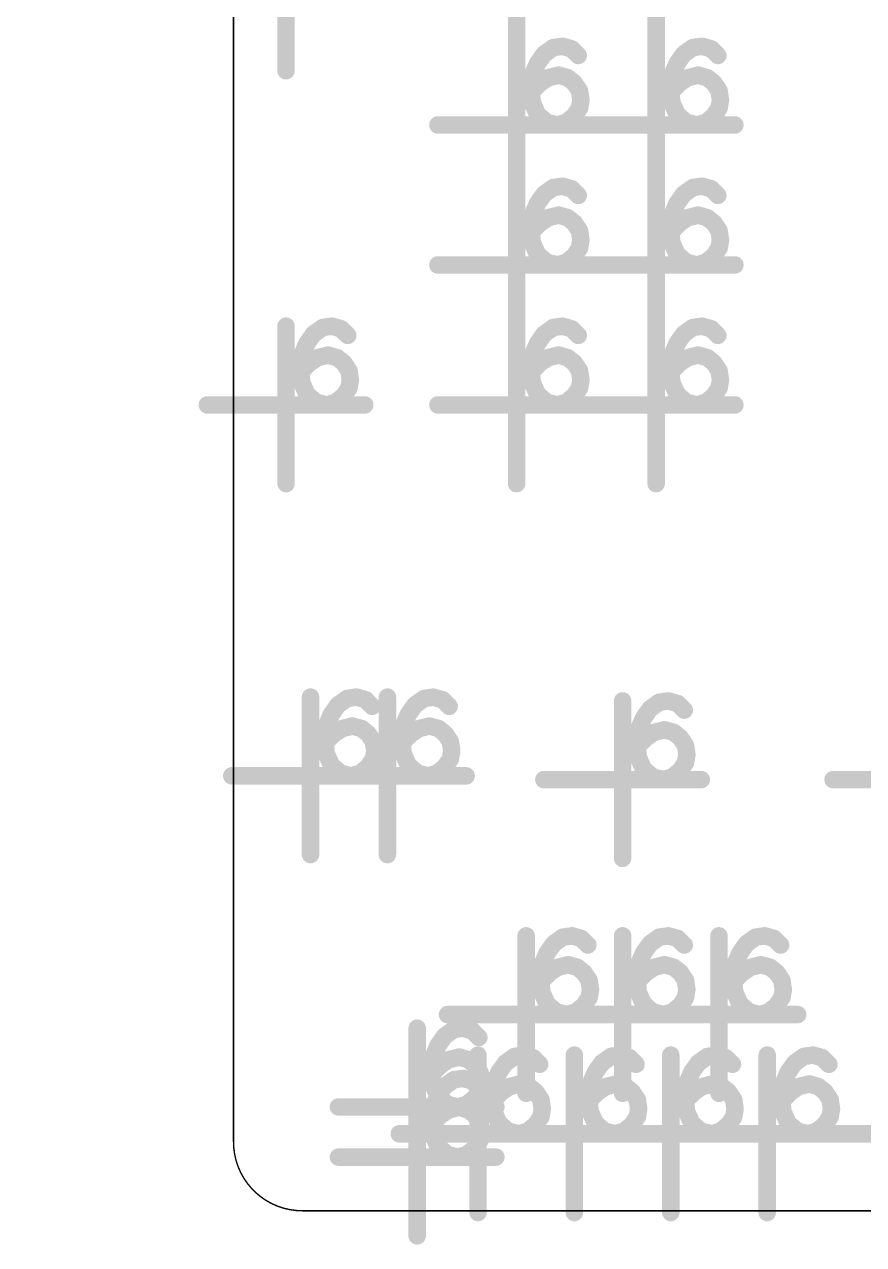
# Model space of a CAD drawing. Header units: millimetres. Extents: x 3362 to 3827, y -139 to 191.
# Drawn here: x 3577.8 to 3583.9, y 64.53 to 73.39 of the extents above; entities that cross this region are included whole.
import ezdxf

# ---------------------------------------------------------------- set-up
doc = ezdxf.new("R2010")
doc.units = ezdxf.units.MM
doc.header["$LTSCALE"] = 23.1
doc.layers.get('0').update_dxf_attribs({"linetype": 'CONTINUOUS'})

# ---------------------------------------------------------------- blocks, each defined once
blk = doc.blocks.new('PAD_R1')
at = {"const_width": 0.5}
blk.add_lwpolyline([(0.25, 0, 1), (-0.25, 0, 1)], format="xyb", close=True, dxfattribs=at)

msp = doc.modelspace()

# ---------------------------------------------------------------- linework, layer by layer
at = {"const_width": 0.0102}
msp.add_lwpolyline([(3577.0105, 90.0956, 0.414218), (3576.5104, 89.5955), (3576.5104, 83.9473, 0.170767), (3576.7306, 83.3212), (3579.3204, 80.0954), (3579.3204, 65.2755, 0.414365), (3579.8205, 64.7756), (3589.0204, 64.7756, 0.414366), (3589.5205, 65.2755), (3589.5205, 78.0886, 0.266384), (3590.0153, 78.9516), (3590.0153, 84.0885, 0.414215), (3589.0153, 85.0885), (3586.7105, 85.0885), (3586.7105, 89.5955, 0.414219), (3586.2104, 90.0956)], format="xyb", close=True, dxfattribs=at)
for points, const_width in [([(3579.7017, 74.1942), (3579.7017, 73.0512)], 0.127), ([(3581.3758, 74.245), (3581.3758, 73.102)], 0.127), ([(3582.3892, 74.245), (3582.3892, 73.102)], 0.127), ([(3581.3758, 73.229), (3581.3758, 72.086)], 0.127), ([(3581.5721, 73.2474), (3581.646, 73.1441)], 0.0821), ([(3581.6669, 73.2872), (3581.6846, 73.1614)], 0.0672), ([(3581.7598, 73.2806), (3581.725, 73.1584)], 0.0695), ([(3581.8446, 73.231), (3581.7548, 73.1412)], 0.0675), ([(3582.3892, 73.229), (3582.3892, 72.086)], 0.127), ([(3582.5856, 73.2474), (3582.6595, 73.1441)], 0.0821), ([(3582.6803, 73.2872), (3582.6981, 73.1614)], 0.0672), ([(3582.7733, 73.2806), (3582.7385, 73.1584)], 0.0695), ([(3582.8581, 73.231), (3582.7683, 73.1412)], 0.0675), ([(3581.5002, 73.1755), (3581.6036, 73.1017)], 0.0818), ([(3582.5137, 73.1755), (3582.6171, 73.1017)], 0.0818), ([(3581.4555, 73.097), (3581.5722, 73.0468)], 0.0727), ([(3581.6271, 73.0715), (3581.6579, 72.9483)], 0.0785), ([(3581.7314, 73.071), (3581.6966, 72.9489)], 0.0695), ([(3582.4689, 73.097), (3582.5856, 73.0468)], 0.0727), ([(3582.6405, 73.0715), (3582.6713, 72.9483)], 0.0785), ([(3582.7448, 73.071), (3582.71, 72.9489)], 0.0695), ([(3581.4234, 72.9615), (3581.5489, 72.9422)], 0.0754), ([(3581.431, 73.0109), (3581.5565, 72.9916)], 0.0754), ([(3581.4689, 72.9738), (3581.5587, 72.884)], 0.0945), ([(3581.5406, 73.0342), (3581.611, 72.9285)], 0.0687), ([(3581.8108, 73.0309), (3581.7314, 72.9318)], 0.0609), ([(3581.8668, 72.969), (3581.7611, 72.8985)], 0.0687), ([(3582.4368, 72.9615), (3582.5624, 72.9422)], 0.0754), ([(3582.4444, 73.0109), (3582.57, 72.9916)], 0.0754), ([(3582.4824, 72.9738), (3582.5722, 72.884)], 0.0945), ([(3582.554, 73.0342), (3582.6245, 72.9285)], 0.0687), ([(3582.8243, 73.0309), (3582.7448, 72.9318)], 0.0609), ([(3582.8802, 72.969), (3582.7745, 72.8985)], 0.0687), ([(3581.4221, 72.8607), (3581.5484, 72.8735)], 0.0955), ([(3581.9006, 72.8808), (3581.7749, 72.8627)], 0.0675), ([(3582.4355, 72.8607), (3582.5619, 72.8735)], 0.0955), ([(3582.9141, 72.8808), (3582.7884, 72.8627)], 0.0675), ([(3581.4511, 72.7509), (3581.5672, 72.8024)], 0.0939), ([(3581.8668, 72.7174), (3581.7611, 72.7879)], 0.0687), ([(3581.9004, 72.7992), (3581.7752, 72.8204)], 0.058), ([(3582.4645, 72.7509), (3582.5806, 72.8024)], 0.0939), ([(3582.8802, 72.7174), (3582.7745, 72.7879)], 0.0687), ([(3582.9139, 72.7992), (3582.7886, 72.8204)], 0.058), ([(3581.9473, 72.6575), (3580.8043, 72.6575)], 0.127), ([(3581.5203, 72.6569), (3581.6029, 72.7534)], 0.0879), ([(3581.6177, 72.6054), (3581.6485, 72.7286)], 0.0785), ([(3581.7219, 72.606), (3581.687, 72.7281)], 0.0692), ([(3581.8069, 72.6515), (3581.7257, 72.7492)], 0.0743), ([(3582.9607, 72.6575), (3581.8177, 72.6575)], 0.127), ([(3582.5337, 72.6569), (3582.6163, 72.7534)], 0.0879), ([(3582.6311, 72.6054), (3582.6619, 72.7286)], 0.0785), ([(3582.7354, 72.606), (3582.7004, 72.7281)], 0.0692), ([(3582.8203, 72.6515), (3582.7392, 72.7492)], 0.0743), ([(3581.3758, 72.213), (3581.3758, 71.07)], 0.127), ([(3581.6669, 72.2712), (3581.6846, 72.1454)], 0.0672), ([(3581.7598, 72.2646), (3581.725, 72.1424)], 0.0695), ([(3582.3892, 72.213), (3582.3892, 71.07)], 0.127), ([(3582.6803, 72.2712), (3582.6981, 72.1454)], 0.0672), ([(3582.7733, 72.2646), (3582.7385, 72.1424)], 0.0695), ([(3581.5002, 72.1595), (3581.6036, 72.0857)], 0.0818), ([(3581.5721, 72.2314), (3581.646, 72.1281)], 0.0821), ([(3581.8446, 72.215), (3581.7548, 72.1252)], 0.0675), ([(3582.5137, 72.1595), (3582.6171, 72.0857)], 0.0818), ([(3582.5856, 72.2314), (3582.6595, 72.1281)], 0.0821), ([(3582.8581, 72.215), (3582.7683, 72.1252)], 0.0675), ([(3581.4555, 72.081), (3581.5722, 72.0308)], 0.0727), ([(3582.4689, 72.081), (3582.5856, 72.0308)], 0.0727), ([(3581.431, 71.9949), (3581.5565, 71.9756)], 0.0754), ([(3581.5406, 72.0182), (3581.611, 71.9125)], 0.0687), ([(3581.6271, 72.0555), (3581.6579, 71.9323)], 0.0785), ([(3581.7314, 72.055), (3581.6966, 71.9329)], 0.0695), ([(3581.8108, 72.0149), (3581.7314, 71.9158)], 0.0609), ([(3582.4444, 71.9949), (3582.57, 71.9756)], 0.0754), ([(3582.554, 72.0182), (3582.6245, 71.9125)], 0.0687), ([(3582.6405, 72.0555), (3582.6713, 71.9323)], 0.0785), ([(3582.7448, 72.055), (3582.71, 71.9329)], 0.0695), ([(3582.8243, 72.0149), (3582.7448, 71.9158)], 0.0609), ([(3581.4234, 71.9455), (3581.5489, 71.9262)], 0.0754), ([(3581.4689, 71.9578), (3581.5587, 71.868)], 0.0945), ([(3581.8668, 71.953), (3581.7611, 71.8825)], 0.0687), ([(3582.4368, 71.9455), (3582.5624, 71.9262)], 0.0754), ([(3582.4824, 71.9578), (3582.5722, 71.868)], 0.0945), ([(3582.8802, 71.953), (3582.7745, 71.8825)], 0.0687), ([(3581.4221, 71.8447), (3581.5484, 71.8575)], 0.0955), ([(3581.9006, 71.8648), (3581.7749, 71.8467)], 0.0675), ([(3582.4355, 71.8447), (3582.5619, 71.8575)], 0.0955), ([(3582.9141, 71.8648), (3582.7884, 71.8467)], 0.0675), ([(3581.4511, 71.7349), (3581.5672, 71.7864)], 0.0939), ([(3581.5203, 71.6409), (3581.6029, 71.7374)], 0.0879), ([(3581.6177, 71.5894), (3581.6485, 71.7126)], 0.0785), ([(3581.7219, 71.59), (3581.687, 71.7121)], 0.0692), ([(3581.8069, 71.6355), (3581.7257, 71.7332)], 0.0743), ([(3581.8668, 71.7014), (3581.7611, 71.7719)], 0.0687), ([(3581.9004, 71.7832), (3581.7752, 71.8044)], 0.058), ([(3582.4645, 71.7349), (3582.5806, 71.7864)], 0.0939), ([(3582.5337, 71.6409), (3582.6163, 71.7374)], 0.0879), ([(3582.6311, 71.5894), (3582.6619, 71.7126)], 0.0785), ([(3582.7354, 71.59), (3582.7004, 71.7121)], 0.0692), ([(3582.8203, 71.6355), (3582.7392, 71.7332)], 0.0743), ([(3582.8802, 71.7014), (3582.7745, 71.7719)], 0.0687), ([(3582.9139, 71.7832), (3582.7886, 71.8044)], 0.058), ([(3581.9473, 71.6415), (3580.8043, 71.6415)], 0.127), ([(3582.9607, 71.6415), (3581.8177, 71.6415)], 0.127), ([(3579.7017, 71.197), (3579.7017, 70.054)], 0.127), ([(3579.898, 71.2154), (3579.9719, 71.1121)], 0.0821), ([(3579.9927, 71.2552), (3580.0105, 71.1294)], 0.0672), ([(3580.0857, 71.2486), (3580.0509, 71.1264)], 0.0695), ([(3580.1705, 71.199), (3580.0807, 71.1092)], 0.0675), ([(3581.3758, 71.197), (3581.3758, 70.054)], 0.127), ([(3581.5721, 71.2154), (3581.646, 71.1121)], 0.0821), ([(3581.6669, 71.2552), (3581.6846, 71.1294)], 0.0672), ([(3581.7598, 71.2486), (3581.725, 71.1264)], 0.0695), ([(3581.8446, 71.199), (3581.7548, 71.1092)], 0.0675), ([(3582.3892, 71.197), (3582.3892, 70.054)], 0.127), ([(3582.5856, 71.2154), (3582.6595, 71.1121)], 0.0821), ([(3582.6803, 71.2552), (3582.6981, 71.1294)], 0.0672), ([(3582.7733, 71.2486), (3582.7385, 71.1264)], 0.0695), ([(3582.8581, 71.199), (3582.7683, 71.1092)], 0.0675), ([(3579.8261, 71.1435), (3579.9295, 71.0697)], 0.0818), ([(3581.5002, 71.1435), (3581.6036, 71.0697)], 0.0818), ([(3582.5137, 71.1435), (3582.6171, 71.0697)], 0.0818), ([(3579.7814, 71.065), (3579.8981, 71.0148)], 0.0727), ([(3579.8665, 71.0022), (3579.9369, 70.8965)], 0.0687), ([(3579.953, 71.0395), (3579.9838, 70.9163)], 0.0785), ([(3580.0573, 71.039), (3580.0224, 70.9169)], 0.0695), ([(3581.4555, 71.065), (3581.5722, 71.0148)], 0.0727), ([(3581.5406, 71.0022), (3581.611, 70.8965)], 0.0687), ([(3581.6271, 71.0395), (3581.6579, 70.9163)], 0.0785), ([(3581.7314, 71.039), (3581.6966, 70.9169)], 0.0695), ([(3582.4689, 71.065), (3582.5856, 71.0148)], 0.0727), ([(3582.554, 71.0022), (3582.6245, 70.8965)], 0.0687), ([(3582.6405, 71.0395), (3582.6713, 70.9163)], 0.0785), ([(3582.7448, 71.039), (3582.71, 70.9169)], 0.0695), ([(3579.7493, 70.9295), (3579.8748, 70.9102)], 0.0754), ([(3579.7569, 70.9789), (3579.8824, 70.9596)], 0.0754), ([(3579.7948, 70.9418), (3579.8846, 70.852)], 0.0945), ([(3580.1367, 70.9989), (3580.0573, 70.8998)], 0.0609), ([(3580.1926, 70.937), (3580.087, 70.8665)], 0.0687), ([(3581.4234, 70.9295), (3581.5489, 70.9102)], 0.0754), ([(3581.431, 70.9789), (3581.5565, 70.9596)], 0.0754), ([(3581.4689, 70.9418), (3581.5587, 70.852)], 0.0945), ([(3581.8108, 70.9989), (3581.7314, 70.8998)], 0.0609), ([(3581.8668, 70.937), (3581.7611, 70.8665)], 0.0687), ([(3582.4368, 70.9295), (3582.5624, 70.9102)], 0.0754), ([(3582.4444, 70.9789), (3582.57, 70.9596)], 0.0754), ([(3582.4824, 70.9418), (3582.5722, 70.852)], 0.0945), ([(3582.8243, 70.9989), (3582.7448, 70.8998)], 0.0609), ([(3582.8802, 70.937), (3582.7745, 70.8665)], 0.0687), ([(3579.748, 70.8287), (3579.8743, 70.8415)], 0.0955), ([(3580.2265, 70.8488), (3580.1008, 70.8307)], 0.0675), ([(3581.4221, 70.8287), (3581.5484, 70.8415)], 0.0955), ([(3581.9006, 70.8488), (3581.7749, 70.8307)], 0.0675), ([(3582.4355, 70.8287), (3582.5619, 70.8415)], 0.0955), ([(3582.9141, 70.8488), (3582.7884, 70.8307)], 0.0675), ([(3579.777, 70.7189), (3579.893, 70.7704)], 0.0939), ([(3580.1926, 70.6854), (3580.087, 70.7559)], 0.0687), ([(3580.2263, 70.7672), (3580.1011, 70.7884)], 0.058), ([(3581.4511, 70.7189), (3581.5672, 70.7704)], 0.0939), ([(3581.8668, 70.6854), (3581.7611, 70.7559)], 0.0687), ([(3581.9004, 70.7672), (3581.7752, 70.7884)], 0.058), ([(3582.4645, 70.7189), (3582.5806, 70.7704)], 0.0939), ([(3582.8802, 70.6854), (3582.7745, 70.7559)], 0.0687), ([(3582.9139, 70.7672), (3582.7886, 70.7884)], 0.058), ([(3580.2732, 70.6255), (3579.1302, 70.6255)], 0.127), ([(3579.8462, 70.6249), (3579.9287, 70.7214)], 0.0879), ([(3579.9436, 70.5734), (3579.9744, 70.6966)], 0.0785), ([(3580.0478, 70.574), (3580.0129, 70.6961)], 0.0692), ([(3580.1328, 70.6195), (3580.0516, 70.7172)], 0.0743), ([(3581.9473, 70.6255), (3580.8043, 70.6255)], 0.127), ([(3581.5203, 70.6249), (3581.6029, 70.7214)], 0.0879), ([(3581.6177, 70.5734), (3581.6485, 70.6966)], 0.0785), ([(3581.7219, 70.574), (3581.687, 70.6961)], 0.0692), ([(3581.8069, 70.6195), (3581.7257, 70.7172)], 0.0743), ([(3582.9607, 70.6255), (3581.8177, 70.6255)], 0.127), ([(3582.5337, 70.6249), (3582.6163, 70.7214)], 0.0879), ([(3582.6311, 70.5734), (3582.6619, 70.6966)], 0.0785), ([(3582.7354, 70.574), (3582.7004, 70.6961)], 0.0692), ([(3582.8203, 70.6195), (3582.7392, 70.7172)], 0.0743), ([(3579.8792, 68.5044), (3579.8792, 67.3614)], 0.127), ([(3580.0756, 68.5228), (3580.1494, 68.4194)], 0.0821), ([(3580.1703, 68.5625), (3580.1881, 68.4368)], 0.0672), ([(3580.2633, 68.5559), (3580.2284, 68.4338)], 0.0695), ([(3580.438, 68.5044), (3580.438, 67.3614)], 0.127), ([(3580.6344, 68.5228), (3580.7082, 68.4194)], 0.0821), ([(3580.7291, 68.5625), (3580.7469, 68.4368)], 0.0672), ([(3580.8221, 68.5559), (3580.7872, 68.4338)], 0.0695), ([(3582.4365, 68.5351), (3582.4542, 68.4094)], 0.0672), ([(3582.5295, 68.5285), (3582.4946, 68.4063)], 0.0695), ([(3580.0037, 68.4508), (3580.107, 68.3771)], 0.0818), ([(3580.348, 68.5063), (3580.2582, 68.4165)], 0.0675), ([(3580.5625, 68.4508), (3580.6658, 68.3771)], 0.0818), ([(3580.9068, 68.5063), (3580.817, 68.4165)], 0.0675), ([(3582.1454, 68.4769), (3582.1454, 67.3339)], 0.127), ([(3582.3418, 68.4953), (3582.4156, 68.392)], 0.0821), ([(3582.6142, 68.4789), (3582.5244, 68.3891)], 0.0675), ([(3579.9589, 68.3723), (3580.0756, 68.3222)], 0.0727), ([(3580.1305, 68.3469), (3580.1613, 68.2237)], 0.0785), ([(3580.2348, 68.3464), (3580.2, 68.2242)], 0.0695), ([(3580.5177, 68.3723), (3580.6344, 68.3222)], 0.0727), ([(3580.6893, 68.3469), (3580.7201, 68.2237)], 0.0785), ([(3580.7936, 68.3464), (3580.7588, 68.2242)], 0.0695), ([(3582.2251, 68.3449), (3582.3418, 68.2948)], 0.0727), ([(3582.2699, 68.4234), (3582.3732, 68.3496)], 0.0818), ([(3579.9344, 68.2862), (3580.0599, 68.2669)], 0.0754), ([(3579.9724, 68.2492), (3580.0621, 68.1594)], 0.0945), ([(3580.044, 68.3095), (3580.1144, 68.2039)], 0.0687), ([(3580.3143, 68.3062), (3580.2348, 68.2072)], 0.0609), ([(3580.4932, 68.2862), (3580.6187, 68.2669)], 0.0754), ([(3580.5312, 68.2492), (3580.6209, 68.1594)], 0.0945), ([(3580.6028, 68.3095), (3580.6732, 68.2039)], 0.0687), ([(3580.8731, 68.3062), (3580.7936, 68.2072)], 0.0609), ([(3582.2006, 68.2588), (3582.3261, 68.2395)], 0.0754), ([(3582.3102, 68.2821), (3582.3806, 68.1764)], 0.0687), ([(3582.3967, 68.3195), (3582.4275, 68.1963)], 0.0785), ([(3582.501, 68.3189), (3582.4662, 68.1968)], 0.0695), ([(3582.5805, 68.2788), (3582.501, 68.1798)], 0.0609), ([(3579.9268, 68.2368), (3580.0523, 68.2175)], 0.0754), ([(3580.3702, 68.2443), (3580.2645, 68.1739)], 0.0687), ([(3580.4856, 68.2368), (3580.6111, 68.2175)], 0.0754), ([(3580.929, 68.2443), (3580.8233, 68.1739)], 0.0687), ([(3582.193, 68.2094), (3582.3185, 68.1901)], 0.0754), ([(3582.2385, 68.2217), (3582.3283, 68.1319)], 0.0945), ([(3582.6364, 68.2169), (3582.5307, 68.1464)], 0.0687), ([(3579.9255, 68.136), (3580.0518, 68.1488)], 0.0955), ([(3579.9545, 68.0262), (3580.0706, 68.0777)], 0.0939), ([(3580.4041, 68.1562), (3580.2784, 68.138)], 0.0675), ([(3580.4038, 68.0746), (3580.2786, 68.0957)], 0.058), ([(3580.4843, 68.136), (3580.6106, 68.1488)], 0.0955), ([(3580.5133, 68.0262), (3580.6294, 68.0777)], 0.0939), ([(3580.9629, 68.1562), (3580.8372, 68.138)], 0.0675), ([(3580.9626, 68.0746), (3580.8374, 68.0957)], 0.058), ([(3582.1917, 68.1086), (3582.318, 68.1214)], 0.0955), ([(3582.6703, 68.1288), (3582.5446, 68.1106)], 0.0675), ([(3580.0237, 67.9322), (3580.1063, 68.0287)], 0.0879), ([(3580.1211, 67.8808), (3580.1519, 68.004)], 0.0785), ([(3580.2254, 67.8814), (3580.1904, 68.0034)], 0.0692), ([(3580.3103, 67.9268), (3580.2291, 68.0245)], 0.0743), ([(3580.3702, 67.9928), (3580.2645, 68.0632)], 0.0687), ([(3580.5825, 67.9322), (3580.6651, 68.0287)], 0.0879), ([(3580.6799, 67.8808), (3580.7107, 68.004)], 0.0785), ([(3580.7842, 67.8814), (3580.7492, 68.0034)], 0.0692), ([(3580.8691, 67.9268), (3580.7879, 68.0245)], 0.0743), ([(3580.929, 67.9928), (3580.8233, 68.0632)], 0.0687), ([(3582.2207, 67.9988), (3582.3368, 68.0503)], 0.0939), ([(3582.2899, 67.9048), (3582.3725, 68.0013)], 0.0879), ([(3582.5765, 67.8994), (3582.4953, 67.9971)], 0.0743), ([(3582.6364, 67.9653), (3582.5307, 68.0358)], 0.0687), ([(3582.67, 68.0471), (3582.5448, 68.0683)], 0.058), ([(3580.4507, 67.9329), (3579.3077, 67.9329)], 0.127), ([(3581.0095, 67.9329), (3579.8665, 67.9329)], 0.127), ([(3582.7169, 67.9054), (3581.5739, 67.9054)], 0.127), ([(3582.3873, 67.8534), (3582.4181, 67.9766)], 0.0785), ([(3582.4915, 67.8539), (3582.4566, 67.976)], 0.0692), ([(3584.817, 67.9054), (3583.674, 67.9054)], 0.127), ([(3581.4454, 66.7716), (3581.4454, 65.6286)], 0.127), ([(3581.6417, 66.79), (3581.7156, 66.6866)], 0.0821), ([(3581.7365, 66.8298), (3581.7542, 66.704)], 0.0672), ([(3581.8294, 66.8231), (3581.7946, 66.701)], 0.0695), ([(3581.9142, 66.7736), (3581.8244, 66.6837)], 0.0675), ([(3582.1454, 66.7716), (3582.1454, 65.6286)], 0.127), ([(3582.3418, 66.79), (3582.4156, 66.6866)], 0.0821), ([(3582.4365, 66.8298), (3582.4542, 66.704)], 0.0672), ([(3582.5295, 66.8231), (3582.4946, 66.701)], 0.0695), ([(3582.6142, 66.7736), (3582.5244, 66.6837)], 0.0675), ([(3582.8454, 66.7716), (3582.8454, 65.6286)], 0.127), ([(3583.0418, 66.79), (3583.1156, 66.6866)], 0.0821), ([(3583.1365, 66.8298), (3583.1543, 66.704)], 0.0672), ([(3583.2295, 66.8231), (3583.1946, 66.701)], 0.0695), ([(3583.3142, 66.7736), (3583.2244, 66.6837)], 0.0675), ([(3581.5698, 66.718), (3581.6732, 66.6443)], 0.0818), ([(3582.2699, 66.718), (3582.3732, 66.6443)], 0.0818), ([(3582.9699, 66.718), (3583.0732, 66.6443)], 0.0818), ([(3581.5251, 66.6396), (3581.6418, 66.5894)], 0.0727), ([(3581.6102, 66.5768), (3581.6806, 66.4711)], 0.0687), ([(3581.6967, 66.6141), (3581.7275, 66.4909)], 0.0785), ([(3581.801, 66.6136), (3581.7661, 66.4914)], 0.0695), ([(3582.2251, 66.6396), (3582.3418, 66.5894)], 0.0727), ([(3582.3102, 66.5768), (3582.3806, 66.4711)], 0.0687), ([(3582.3967, 66.6141), (3582.4275, 66.4909)], 0.0785), ([(3582.501, 66.6136), (3582.4662, 66.4914)], 0.0695), ([(3582.9251, 66.6396), (3583.0418, 66.5894)], 0.0727), ([(3583.0102, 66.5768), (3583.0807, 66.4711)], 0.0687), ([(3583.0967, 66.6141), (3583.1275, 66.4909)], 0.0785), ([(3583.201, 66.6136), (3583.1662, 66.4914)], 0.0695), ([(3581.493, 66.504), (3581.6185, 66.4847)], 0.0754), ([(3581.5006, 66.5535), (3581.6261, 66.5342)], 0.0754), ([(3581.5385, 66.5164), (3581.6283, 66.4266)], 0.0945), ([(3581.8804, 66.5735), (3581.801, 66.4744)], 0.0609), ([(3581.9363, 66.5115), (3581.8307, 66.4411)], 0.0687), ([(3582.193, 66.504), (3582.3185, 66.4847)], 0.0754), ([(3582.2006, 66.5535), (3582.3261, 66.5342)], 0.0754), ([(3582.2385, 66.5164), (3582.3283, 66.4266)], 0.0945), ([(3582.5805, 66.5735), (3582.501, 66.4744)], 0.0609), ([(3582.6364, 66.5115), (3582.5307, 66.4411)], 0.0687), ([(3582.893, 66.504), (3583.0186, 66.4847)], 0.0754), ([(3582.9006, 66.5535), (3583.0262, 66.5342)], 0.0754), ([(3582.9386, 66.5164), (3583.0284, 66.4266)], 0.0945), ([(3583.2805, 66.5735), (3583.201, 66.4744)], 0.0609), ([(3583.3364, 66.5115), (3583.2307, 66.4411)], 0.0687), ([(3581.4917, 66.4032), (3581.618, 66.416)], 0.0955), ([(3581.9702, 66.4234), (3581.8445, 66.4052)], 0.0675), ([(3582.1917, 66.4032), (3582.318, 66.416)], 0.0955), ([(3582.6703, 66.4234), (3582.5446, 66.4052)], 0.0675), ([(3582.8917, 66.4032), (3583.0181, 66.416)], 0.0955), ([(3583.3703, 66.4234), (3583.2446, 66.4052)], 0.0675), ([(3581.5207, 66.2934), (3581.6368, 66.345)], 0.0939), ([(3581.9363, 66.26), (3581.8307, 66.3304)], 0.0687), ([(3581.97, 66.3418), (3581.8448, 66.3629)], 0.058), ([(3582.2207, 66.2934), (3582.3368, 66.345)], 0.0939), ([(3582.6364, 66.26), (3582.5307, 66.3304)], 0.0687), ([(3582.67, 66.3418), (3582.5448, 66.3629)], 0.058), ([(3582.9207, 66.2934), (3583.0368, 66.345)], 0.0939), ([(3583.3364, 66.26), (3583.2307, 66.3304)], 0.0687), ([(3583.3701, 66.3418), (3583.2448, 66.3629)], 0.058), ([(3582.0169, 66.2001), (3580.8739, 66.2001)], 0.127), ([(3582.7169, 66.2001), (3581.5739, 66.2001)], 0.127), ([(3581.5899, 66.1995), (3581.6724, 66.2959)], 0.0879), ([(3581.6873, 66.148), (3581.7181, 66.2712)], 0.0785), ([(3581.7915, 66.1486), (3581.7566, 66.2706)], 0.0692), ([(3581.8765, 66.194), (3581.7953, 66.2917)], 0.0743), ([(3583.4169, 66.2001), (3582.2739, 66.2001)], 0.127), ([(3582.2899, 66.1995), (3582.3725, 66.2959)], 0.0879), ([(3582.3873, 66.148), (3582.4181, 66.2712)], 0.0785), ([(3582.4915, 66.1486), (3582.4566, 66.2706)], 0.0692), ([(3582.5765, 66.194), (3582.4953, 66.2917)], 0.0743), ([(3582.9899, 66.1995), (3583.0725, 66.2959)], 0.0879), ([(3583.0873, 66.148), (3583.1181, 66.2712)], 0.0785), ([(3583.1916, 66.1486), (3583.1566, 66.2706)], 0.0692), ([(3583.2765, 66.194), (3583.1954, 66.2917)], 0.0743), ([(3580.945, 66.1592), (3580.9628, 66.0334)], 0.0672), ([(3581.038, 66.1526), (3581.0031, 66.0304)], 0.0695), ([(3580.6539, 66.101), (3580.6539, 64.958)], 0.127), ([(3580.7784, 66.0475), (3580.8817, 65.9737)], 0.0818), ([(3580.8503, 66.1194), (3580.9241, 66.0161)], 0.0821), ([(3581.1227, 66.103), (3581.0329, 66.0132)], 0.0675), ([(3580.7336, 65.969), (3580.8503, 65.9188)], 0.0727), ([(3581.3865, 65.9641), (3581.4042, 65.8384)], 0.0672), ([(3581.4794, 65.9575), (3581.4446, 65.8354)], 0.0695), ([(3582.0865, 65.9641), (3582.1042, 65.8384)], 0.0672), ([(3582.1794, 65.9575), (3582.1446, 65.8354)], 0.0695), ([(3582.7865, 65.9641), (3582.8043, 65.8384)], 0.0672), ([(3582.8795, 65.9575), (3582.8446, 65.8354)], 0.0695), ([(3583.4865, 65.9641), (3583.5043, 65.8384)], 0.0672), ([(3583.5795, 65.9575), (3583.5447, 65.8354)], 0.0695), ([(3580.7091, 65.8829), (3580.8346, 65.8636)], 0.0754), ([(3580.8187, 65.9062), (3580.8891, 65.8005)], 0.0687), ([(3580.9052, 65.9435), (3580.936, 65.8203)], 0.0785), ([(3581.0095, 65.943), (3580.9747, 65.8209)], 0.0695), ([(3581.089, 65.9029), (3581.0095, 65.8038)], 0.0609), ([(3581.0954, 65.9059), (3581.0954, 64.7629)], 0.127), ([(3581.2917, 65.9243), (3581.3656, 65.821)], 0.0821), ([(3581.5642, 65.9079), (3581.4744, 65.8181)], 0.0675), ([(3581.7954, 65.9059), (3581.7954, 64.7629)], 0.127), ([(3581.9918, 65.9243), (3582.0656, 65.821)], 0.0821), ([(3582.2642, 65.9079), (3582.1744, 65.8181)], 0.0675), ([(3582.4954, 65.9059), (3582.4954, 64.7629)], 0.127), ([(3582.6918, 65.9243), (3582.7656, 65.821)], 0.0821), ([(3582.9642, 65.9079), (3582.8744, 65.8181)], 0.0675), ([(3583.1954, 65.9059), (3583.1954, 64.7629)], 0.127), ([(3583.3918, 65.9243), (3583.4656, 65.821)], 0.0821), ([(3583.6643, 65.9079), (3583.5744, 65.8181)], 0.0675), ([(3580.7015, 65.8335), (3580.827, 65.8142)], 0.0754), ([(3580.7471, 65.8458), (3580.8368, 65.756)], 0.0945), ([(3580.945, 65.795), (3580.9628, 65.6692)], 0.0672), ([(3581.038, 65.7883), (3581.0031, 65.6662)], 0.0695), ([(3581.1449, 65.841), (3581.0392, 65.7705)], 0.0687), ([(3581.2198, 65.8524), (3581.3232, 65.7786)], 0.0818), ([(3581.9198, 65.8524), (3582.0232, 65.7786)], 0.0818), ([(3582.6199, 65.8524), (3582.7232, 65.7786)], 0.0818), ([(3583.3199, 65.8524), (3583.4233, 65.7786)], 0.0818), ([(3580.6539, 65.7368), (3580.6539, 64.5938)], 0.127), ([(3580.7002, 65.7326), (3580.8265, 65.7455)], 0.0955), ([(3580.7784, 65.6832), (3580.8817, 65.6095)], 0.0818), ([(3580.8503, 65.7552), (3580.9241, 65.6518)], 0.0821), ([(3581.1227, 65.7388), (3581.0329, 65.6489)], 0.0675), ([(3581.1788, 65.7528), (3581.0531, 65.7347)], 0.0675), ([(3581.1506, 65.6878), (3581.2761, 65.6685)], 0.0754), ([(3581.1751, 65.7739), (3581.2918, 65.7238)], 0.0727), ([(3581.2602, 65.7111), (3581.3306, 65.6055)], 0.0687), ([(3581.3467, 65.7485), (3581.3775, 65.6253)], 0.0785), ([(3581.451, 65.7479), (3581.4161, 65.6258)], 0.0695), ([(3581.5304, 65.7078), (3581.451, 65.6088)], 0.0609), ([(3581.8506, 65.6878), (3581.9761, 65.6685)], 0.0754), ([(3581.8751, 65.7739), (3581.9918, 65.7238)], 0.0727), ([(3581.9602, 65.7111), (3582.0306, 65.6055)], 0.0687), ([(3582.0467, 65.7485), (3582.0775, 65.6253)], 0.0785), ([(3582.151, 65.7479), (3582.1162, 65.6258)], 0.0695), ([(3582.2305, 65.7078), (3582.151, 65.6088)], 0.0609), ([(3582.5506, 65.6878), (3582.6761, 65.6685)], 0.0754), ([(3582.5751, 65.7739), (3582.6918, 65.7238)], 0.0727), ([(3582.6602, 65.7111), (3582.7306, 65.6055)], 0.0687), ([(3582.7467, 65.7485), (3582.7775, 65.6253)], 0.0785), ([(3582.851, 65.7479), (3582.8162, 65.6258)], 0.0695), ([(3582.9305, 65.7078), (3582.851, 65.6088)], 0.0609), ([(3583.2506, 65.6878), (3583.3762, 65.6685)], 0.0754), ([(3583.2751, 65.7739), (3583.3918, 65.7238)], 0.0727), ([(3583.3602, 65.7111), (3583.4307, 65.6055)], 0.0687), ([(3583.4467, 65.7485), (3583.4775, 65.6253)], 0.0785), ([(3583.551, 65.7479), (3583.5162, 65.6258)], 0.0695), ([(3583.6305, 65.7078), (3583.551, 65.6088)], 0.0609), ([(3580.7292, 65.6229), (3580.8453, 65.6744)], 0.0939), ([(3580.7336, 65.6048), (3580.8503, 65.5546)], 0.0727), ([(3580.7984, 65.5289), (3580.881, 65.6254)], 0.0879), ([(3580.8958, 65.4774), (3580.9266, 65.6006)], 0.0785), ([(3581.0001, 65.478), (3580.9651, 65.6001)], 0.0692), ([(3581.085, 65.5235), (3581.0038, 65.6212)], 0.0743), ([(3581.1449, 65.5894), (3581.0392, 65.6599)], 0.0687), ([(3581.1785, 65.6712), (3581.0533, 65.6924)], 0.058), ([(3581.143, 65.6384), (3581.2685, 65.6191)], 0.0754), ([(3581.1885, 65.6507), (3581.2783, 65.5609)], 0.0945), ([(3581.5863, 65.6459), (3581.4807, 65.5754)], 0.0687), ([(3581.843, 65.6384), (3581.9685, 65.6191)], 0.0754), ([(3581.8885, 65.6507), (3581.9783, 65.5609)], 0.0945), ([(3582.2864, 65.6459), (3582.1807, 65.5754)], 0.0687), ([(3582.543, 65.6384), (3582.6685, 65.6191)], 0.0754), ([(3582.5886, 65.6507), (3582.6783, 65.5609)], 0.0945), ([(3582.9864, 65.6459), (3582.8807, 65.5754)], 0.0687), ([(3583.243, 65.6384), (3583.3686, 65.6191)], 0.0754), ([(3583.2886, 65.6507), (3583.3784, 65.5609)], 0.0945), ([(3583.6864, 65.6459), (3583.5807, 65.5754)], 0.0687), ([(3581.2254, 65.5295), (3580.0824, 65.5295)], 0.127), ([(3580.7091, 65.5187), (3580.8346, 65.4994)], 0.0754), ([(3580.8187, 65.542), (3580.8891, 65.4363)], 0.0687), ([(3580.9052, 65.5793), (3580.936, 65.4561)], 0.0785), ([(3581.0095, 65.5788), (3580.9747, 65.4566)], 0.0695), ([(3581.089, 65.5387), (3581.0095, 65.4396)], 0.0609), ([(3581.1417, 65.5376), (3581.268, 65.5504)], 0.0955), ([(3581.6202, 65.5578), (3581.4945, 65.5396)], 0.0675), ([(3581.8417, 65.5376), (3581.968, 65.5504)], 0.0955), ([(3582.3203, 65.5578), (3582.1946, 65.5396)], 0.0675), ([(3582.5417, 65.5376), (3582.668, 65.5504)], 0.0955), ([(3583.0203, 65.5578), (3582.8946, 65.5396)], 0.0675), ([(3583.2417, 65.5376), (3583.3681, 65.5504)], 0.0955), ([(3583.7203, 65.5578), (3583.5946, 65.5396)], 0.0675), ([(3580.7015, 65.4692), (3580.827, 65.4499)], 0.0754), ([(3580.7471, 65.4816), (3580.8368, 65.3918)], 0.0945), ([(3581.1449, 65.4767), (3581.0392, 65.4063)], 0.0687), ([(3581.1707, 65.4278), (3581.2867, 65.4793)], 0.0939), ([(3581.2399, 65.3338), (3581.3224, 65.4303)], 0.0879), ([(3581.5265, 65.3284), (3581.4453, 65.4261)], 0.0743), ([(3581.5863, 65.3943), (3581.4807, 65.4648)], 0.0687), ([(3581.62, 65.4761), (3581.4948, 65.4973)], 0.058), ([(3581.8707, 65.4278), (3581.9868, 65.4793)], 0.0939), ([(3581.9399, 65.3338), (3582.0225, 65.4303)], 0.0879), ([(3582.2265, 65.3284), (3582.1453, 65.4261)], 0.0743), ([(3582.2864, 65.3943), (3582.1807, 65.4648)], 0.0687), ([(3582.32, 65.4761), (3582.1948, 65.4973)], 0.058), ([(3582.5707, 65.4278), (3582.6868, 65.4793)], 0.0939), ([(3582.6399, 65.3338), (3582.7225, 65.4303)], 0.0879), ([(3582.9265, 65.3284), (3582.8453, 65.4261)], 0.0743), ([(3582.9864, 65.3943), (3582.8807, 65.4648)], 0.0687), ([(3583.02, 65.4761), (3582.8948, 65.4973)], 0.058), ([(3583.2707, 65.4278), (3583.3868, 65.4793)], 0.0939), ([(3583.3399, 65.3338), (3583.4225, 65.4303)], 0.0879), ([(3583.6265, 65.3284), (3583.5454, 65.4261)], 0.0743), ([(3583.6864, 65.3943), (3583.5807, 65.4648)], 0.0687), ([(3583.7201, 65.4761), (3583.5948, 65.4973)], 0.058), ([(3581.6669, 65.3344), (3580.5239, 65.3344)], 0.127), ([(3580.7002, 65.3684), (3580.8265, 65.3812)], 0.0955), ([(3581.1788, 65.3886), (3581.0531, 65.3704)], 0.0675), ([(3582.3669, 65.3344), (3581.2239, 65.3344)], 0.127), ([(3581.3373, 65.2824), (3581.3681, 65.4056)], 0.0785), ([(3581.4415, 65.2829), (3581.4066, 65.405)], 0.0692), ([(3583.0669, 65.3344), (3581.9239, 65.3344)], 0.127), ([(3582.0373, 65.2824), (3582.0681, 65.4056)], 0.0785), ([(3582.1415, 65.2829), (3582.1066, 65.405)], 0.0692), ([(3583.7669, 65.3344), (3582.6239, 65.3344)], 0.127), ([(3582.7373, 65.2824), (3582.7681, 65.4056)], 0.0785), ([(3582.8416, 65.2829), (3582.8066, 65.405)], 0.0692), ([(3583.4373, 65.2824), (3583.4681, 65.4056)], 0.0785), ([(3584.642, 65.3344), (3583.499, 65.3344)], 0.127), ([(3583.5416, 65.2829), (3583.5066, 65.405)], 0.0692), ([(3580.7292, 65.2586), (3580.8453, 65.3102)], 0.0939), ([(3580.7984, 65.1647), (3580.881, 65.2612)], 0.0879), ([(3581.085, 65.1592), (3581.0038, 65.2569)], 0.0743), ([(3581.1449, 65.2252), (3581.0392, 65.2956)], 0.0687), ([(3581.1785, 65.307), (3581.0533, 65.3281)], 0.058), ([(3581.2254, 65.1653), (3580.0824, 65.1653)], 0.127), ([(3580.8958, 65.1132), (3580.9266, 65.2364)], 0.0785), ([(3581.0001, 65.1138), (3580.9651, 65.2359)], 0.0692)]:
    msp.add_lwpolyline(points, dxfattribs=dict(const_width=const_width))

# ---------------------------------------------------------------- block references
at = {"xscale": 0.127, "yscale": 0.127}
for p in [(3581.3758, 73.229), (3581.6425, 73.2196), (3581.709, 73.229), (3581.7758, 73.21), (3582.3892, 73.229), (3582.6559, 73.2196), (3582.7225, 73.229), (3582.7893, 73.21), (3581.3758, 73.102), (3581.5282, 73.1053), (3581.5757, 73.1719), (3581.8236, 73.1622), (3582.3892, 73.102), (3582.5416, 73.1053), (3582.5891, 73.1719), (3582.837, 73.1622), (3579.7017, 73.0512), (3581.4995, 73.0385), (3581.6806, 73.0195), (3582.5129, 73.0385), (3582.694, 73.0195), (3581.5472, 72.9623), (3581.6044, 73.0004), (3581.7474, 73.0004), (3581.7949, 72.9623), (3582.5607, 72.9623), (3582.6178, 73.0004), (3582.7608, 73.0004), (3582.8083, 72.9623), (3581.4804, 72.9146), (3581.4804, 72.8955), (3581.833, 72.9052), (3581.8426, 72.8384), (3582.4939, 72.9146), (3582.4939, 72.8955), (3582.8464, 72.9052), (3582.8561, 72.8384), (3581.4901, 72.8196), (3581.833, 72.7812), (3582.5035, 72.8196), (3582.8464, 72.7812), (3580.8043, 72.6575), (3581.5282, 72.7337), (3581.595, 72.6766), (3581.6712, 72.6575), (3581.7377, 72.6766), (3581.7949, 72.7241), (3581.8177, 72.6575), (3581.9473, 72.6575), (3582.5416, 72.7337), (3582.6084, 72.6766), (3582.6846, 72.6575), (3582.7512, 72.6766), (3582.8083, 72.7241), (3582.9607, 72.6575), (3581.3758, 72.213), (3581.709, 72.213), (3582.3892, 72.213), (3582.7225, 72.213), (3581.5757, 72.1559), (3581.6425, 72.2036), (3581.7758, 72.194), (3581.8236, 72.1462), (3582.5891, 72.1559), (3582.6559, 72.2036), (3582.7893, 72.194), (3582.837, 72.1462), (3581.3758, 72.086), (3581.5282, 72.0893), (3582.3892, 72.086), (3582.5416, 72.0893), (3581.4995, 72.0225), (3581.6044, 71.9844), (3581.6806, 72.0035), (3581.7474, 71.9844), (3582.5129, 72.0225), (3582.6178, 71.9844), (3582.694, 72.0035), (3582.7608, 71.9844), (3581.4804, 71.8986), (3581.4804, 71.8795), (3581.5472, 71.9463), (3581.7949, 71.9463), (3581.833, 71.8892), (3582.4939, 71.8986), (3582.4939, 71.8795), (3582.5607, 71.9463), (3582.8083, 71.9463), (3582.8464, 71.8892), (3581.4901, 71.8036), (3581.8426, 71.8224), (3582.5035, 71.8036), (3582.8561, 71.8224), (3581.5282, 71.7177), (3581.7949, 71.7081), (3581.833, 71.7652), (3582.5416, 71.7177), (3582.8083, 71.7081), (3582.8464, 71.7652), (3580.8043, 71.6415), (3581.595, 71.6606), (3581.6712, 71.6415), (3581.7377, 71.6606), (3581.8177, 71.6415), (3581.9473, 71.6415), (3582.6084, 71.6606), (3582.6846, 71.6415), (3582.7512, 71.6606), (3582.9607, 71.6415), (3579.7017, 71.197), (3579.9684, 71.1876), (3580.0349, 71.197), (3580.1017, 71.178), (3581.3758, 71.197), (3581.6425, 71.1876), (3581.709, 71.197), (3581.7758, 71.178), (3582.3892, 71.197), (3582.6559, 71.1876), (3582.7225, 71.197), (3582.7893, 71.178), (3579.8541, 71.0733), (3579.9016, 71.1399), (3580.1495, 71.1302), (3581.3758, 71.07), (3581.5282, 71.0733), (3581.5757, 71.1399), (3581.8236, 71.1302), (3582.3892, 71.07), (3582.5416, 71.0733), (3582.5891, 71.1399), (3582.837, 71.1302), (3579.8254, 71.0065), (3580.0065, 70.9875), (3581.4995, 71.0065), (3581.6806, 70.9875), (3582.5129, 71.0065), (3582.694, 70.9875), (3579.8731, 70.9303), (3579.9303, 70.9684), (3580.0733, 70.9684), (3580.1208, 70.9303), (3581.5472, 70.9303), (3581.6044, 70.9684), (3581.7474, 70.9684), (3581.7949, 70.9303), (3582.5607, 70.9303), (3582.6178, 70.9684), (3582.7608, 70.9684), (3582.8083, 70.9303), (3579.8063, 70.8826), (3579.8063, 70.8635), (3580.1589, 70.8732), (3580.1685, 70.8064), (3581.4804, 70.8826), (3581.4804, 70.8635), (3581.833, 70.8732), (3581.8426, 70.8064), (3582.4939, 70.8826), (3582.4939, 70.8635), (3582.8464, 70.8732), (3582.8561, 70.8064), (3579.816, 70.7876), (3580.1589, 70.7492), (3581.4901, 70.7876), (3581.833, 70.7492), (3582.5035, 70.7876), (3582.8464, 70.7492), (3579.1302, 70.6255), (3579.8541, 70.7017), (3579.9209, 70.6446), (3579.9971, 70.6255), (3580.0636, 70.6446), (3580.1208, 70.6921), (3580.2732, 70.6255), (3580.8043, 70.6255), (3581.5282, 70.7017), (3581.595, 70.6446), (3581.6712, 70.6255), (3581.7377, 70.6446), (3581.7949, 70.6921), (3581.8177, 70.6255), (3581.9473, 70.6255), (3582.5416, 70.7017), (3582.6084, 70.6446), (3582.6846, 70.6255), (3582.7512, 70.6446), (3582.8083, 70.6921), (3582.9607, 70.6255), (3579.7017, 70.054), (3581.3758, 70.054), (3582.3892, 70.054), (3579.8792, 68.5044), (3580.1459, 68.495), (3580.2125, 68.5044), (3580.438, 68.5044), (3580.7047, 68.495), (3580.7713, 68.5044), (3580.0791, 68.4472), (3580.2793, 68.4853), (3580.327, 68.4376), (3580.6379, 68.4472), (3580.8381, 68.4853), (3580.8858, 68.4376), (3582.1454, 68.4769), (3582.3453, 68.4198), (3582.4121, 68.4675), (3582.4786, 68.4769), (3582.5454, 68.4579), (3582.5932, 68.4101), (3580.0316, 68.3807), (3580.5904, 68.3807), (3582.2978, 68.3532), (3580.0029, 68.3139), (3580.0507, 68.2377), (3580.1078, 68.2758), (3580.184, 68.2948), (3580.2508, 68.2758), (3580.2983, 68.2377), (3580.5617, 68.3139), (3580.6095, 68.2377), (3580.6666, 68.2758), (3580.7428, 68.2948), (3580.8096, 68.2758), (3580.8571, 68.2377), (3582.2691, 68.2864), (3582.374, 68.2483), (3582.4502, 68.2674), (3582.517, 68.2483), (3579.9839, 68.1899), (3579.9839, 68.1709), (3580.3364, 68.1805), (3580.5427, 68.1899), (3580.5427, 68.1709), (3580.8952, 68.1805), (3582.25, 68.1625), (3582.25, 68.1434), (3582.3168, 68.2102), (3582.5645, 68.2102), (3582.6026, 68.1531), (3579.9935, 68.0949), (3580.3364, 68.0566), (3580.3461, 68.1137), (3580.5523, 68.0949), (3580.8952, 68.0566), (3580.9049, 68.1137), (3582.2597, 68.0675), (3582.6122, 68.0863), (3580.0316, 68.0091), (3580.2983, 67.9994), (3580.5904, 68.0091), (3580.8571, 67.9994), (3582.2978, 67.9816), (3582.5645, 67.972), (3582.6026, 68.0291), (3579.3077, 67.9329), (3579.8665, 67.9329), (3580.0984, 67.9519), (3580.1746, 67.9329), (3580.2412, 67.9519), (3580.4507, 67.9329), (3580.6572, 67.9519), (3580.7334, 67.9329), (3580.8, 67.9519), (3581.0095, 67.9329), (3581.5739, 67.9054), (3582.3646, 67.9245), (3582.4408, 67.9054), (3582.5073, 67.9245), (3582.7169, 67.9054), (3583.674, 67.9054), (3579.8792, 67.3614), (3580.438, 67.3614), (3582.1454, 67.3339), (3581.4454, 66.7716), (3581.7121, 66.7622), (3581.7786, 66.7716), (3581.8454, 66.7525), (3582.1454, 66.7716), (3582.4121, 66.7622), (3582.4786, 66.7716), (3582.5454, 66.7525), (3582.8454, 66.7716), (3583.1121, 66.7622), (3583.1787, 66.7716), (3583.2455, 66.7525), (3581.5978, 66.6479), (3581.6453, 66.7144), (3581.8932, 66.7048), (3582.2978, 66.6479), (3582.3453, 66.7144), (3582.5932, 66.7048), (3582.9978, 66.6479), (3583.0453, 66.7144), (3583.2932, 66.7048), (3581.5691, 66.5811), (3581.7502, 66.562), (3582.2691, 66.5811), (3582.4502, 66.562), (3582.9691, 66.5811), (3583.1502, 66.562), (3581.55, 66.4571), (3581.6168, 66.5049), (3581.674, 66.543), (3581.817, 66.543), (3581.8645, 66.5049), (3582.25, 66.4571), (3582.3168, 66.5049), (3582.374, 66.543), (3582.517, 66.543), (3582.5645, 66.5049), (3582.9501, 66.4571), (3583.0169, 66.5049), (3583.074, 66.543), (3583.217, 66.543), (3583.2645, 66.5049), (3581.55, 66.4381), (3581.9026, 66.4477), (3581.9122, 66.3809), (3582.25, 66.4381), (3582.6026, 66.4477), (3582.6122, 66.3809), (3582.9501, 66.4381), (3583.3026, 66.4477), (3583.3123, 66.3809), (3581.5597, 66.3621), (3581.9026, 66.3238), (3582.2597, 66.3621), (3582.6026, 66.3238), (3582.9597, 66.3621), (3583.3026, 66.3238), (3580.8739, 66.2001), (3581.5739, 66.2001), (3581.5978, 66.2763), (3581.6646, 66.2191), (3581.7408, 66.2001), (3581.8073, 66.2191), (3581.8645, 66.2666), (3582.0169, 66.2001), (3582.2739, 66.2001), (3582.2978, 66.2763), (3582.3646, 66.2191), (3582.4408, 66.2001), (3582.5073, 66.2191), (3582.5645, 66.2666), (3582.7169, 66.2001), (3582.9978, 66.2763), (3583.0646, 66.2191), (3583.1408, 66.2001), (3583.2074, 66.2191), (3583.2645, 66.2666), (3583.4169, 66.2001), (3580.6539, 66.101), (3580.8538, 66.0439), (3580.9206, 66.0916), (3580.9872, 66.101), (3581.054, 66.082), (3581.1017, 66.0342), (3580.8063, 65.9773), (3580.7776, 65.9105), (3580.8825, 65.8724), (3580.9587, 65.8915), (3581.0255, 65.8724), (3581.0954, 65.9059), (3581.2953, 65.8488), (3581.3621, 65.8965), (3581.4286, 65.9059), (3581.4954, 65.8869), (3581.5432, 65.8391), (3581.7954, 65.9059), (3581.9953, 65.8488), (3582.0621, 65.8965), (3582.1286, 65.9059), (3582.1954, 65.8869), (3582.2432, 65.8391), (3582.4954, 65.9059), (3582.6953, 65.8488), (3582.7621, 65.8965), (3582.8287, 65.9059), (3582.8955, 65.8869), (3582.9432, 65.8391), (3583.1954, 65.9059), (3583.3953, 65.8488), (3583.4621, 65.8965), (3583.5287, 65.9059), (3583.5955, 65.8869), (3583.6432, 65.8391), (3580.7586, 65.7866), (3580.7586, 65.7675), (3580.8254, 65.8343), (3581.073, 65.8343), (3581.1111, 65.7772), (3581.2478, 65.7822), (3581.9478, 65.7822), (3582.6478, 65.7822), (3583.3478, 65.7822), (3580.6539, 65.7368), (3580.7682, 65.6916), (3580.8538, 65.6796), (3580.9206, 65.7274), (3580.9872, 65.7368), (3581.054, 65.7177), (3581.1017, 65.67), (3581.1208, 65.7104), (3581.2191, 65.7154), (3581.324, 65.6773), (3581.4002, 65.6964), (3581.467, 65.6773), (3581.9191, 65.7154), (3582.024, 65.6773), (3582.1002, 65.6964), (3582.167, 65.6773), (3582.6191, 65.7154), (3582.724, 65.6773), (3582.8002, 65.6964), (3582.867, 65.6773), (3583.3191, 65.7154), (3583.424, 65.6773), (3583.5002, 65.6964), (3583.567, 65.6773), (3580.8063, 65.6131), (3580.8063, 65.6057), (3581.073, 65.5961), (3581.1111, 65.6532), (3581.2, 65.5915), (3581.2, 65.5724), (3581.2668, 65.6392), (3581.4454, 65.6286), (3581.5145, 65.6392), (3581.5526, 65.5821), (3581.9, 65.5915), (3581.9, 65.5724), (3581.9668, 65.6392), (3582.1454, 65.6286), (3582.2145, 65.6392), (3582.2526, 65.5821), (3582.6001, 65.5915), (3582.6001, 65.5724), (3582.6669, 65.6392), (3582.8454, 65.6286), (3582.9145, 65.6392), (3582.9526, 65.5821), (3583.3001, 65.5915), (3583.3001, 65.5724), (3583.3669, 65.6392), (3583.6145, 65.6392), (3583.6526, 65.5821), (3580.0824, 65.5295), (3580.7776, 65.5463), (3580.8731, 65.5486), (3580.8825, 65.5082), (3580.9493, 65.5295), (3580.9587, 65.5272), (3581.0159, 65.5486), (3581.0255, 65.5082), (3581.2097, 65.4965), (3581.2254, 65.5295), (3581.5622, 65.5153), (3581.9097, 65.4965), (3582.2622, 65.5153), (3582.6097, 65.4965), (3582.9623, 65.5153), (3583.3097, 65.4965), (3583.6623, 65.5153), (3580.7586, 65.4223), (3580.7586, 65.4033), (3580.8254, 65.4701), (3581.073, 65.4701), (3581.1111, 65.4129), (3581.2478, 65.4106), (3581.5145, 65.401), (3581.5526, 65.4581), (3581.9478, 65.4106), (3582.2145, 65.401), (3582.2526, 65.4581), (3582.6478, 65.4106), (3582.9145, 65.401), (3582.9526, 65.4581), (3583.3478, 65.4106), (3583.6145, 65.401), (3583.6526, 65.4581), (3580.5239, 65.3344), (3580.7682, 65.3273), (3581.1208, 65.3461), (3581.2239, 65.3344), (3581.3146, 65.3535), (3581.3908, 65.3344), (3581.4573, 65.3535), (3581.6669, 65.3344), (3581.9239, 65.3344), (3582.0146, 65.3535), (3582.0908, 65.3344), (3582.1573, 65.3535), (3582.3669, 65.3344), (3582.6239, 65.3344), (3582.7146, 65.3535), (3582.7908, 65.3344), (3582.8574, 65.3535), (3583.0669, 65.3344), (3583.4146, 65.3535), (3583.4908, 65.3344), (3583.499, 65.3344), (3583.5574, 65.3535), (3583.7669, 65.3344), (3580.8063, 65.2415), (3581.073, 65.2318), (3581.1111, 65.289), (3580.0824, 65.1653), (3580.8731, 65.1843), (3580.9493, 65.1653), (3581.0159, 65.1843), (3581.2254, 65.1653), (3580.6539, 64.958), (3581.0954, 64.7629), (3581.7954, 64.7629), (3582.4954, 64.7629), (3583.1954, 64.7629), (3580.6539, 64.5938)]:
    msp.add_blockref('PAD_R1', p, dxfattribs=at)

doc.saveas('drawing.dxf')
